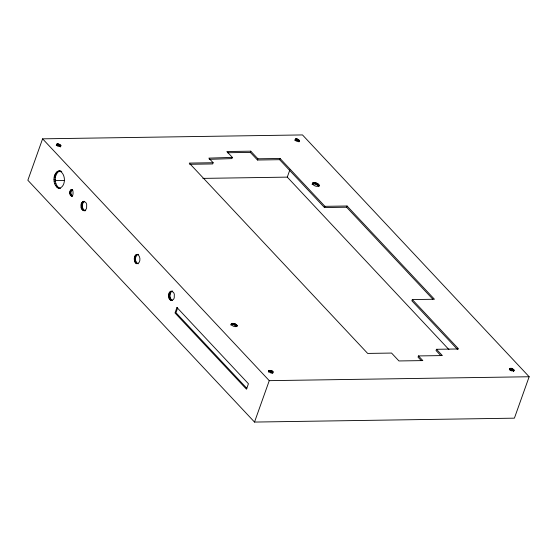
<?xml version="1.0" encoding="UTF-8"?>
<svg xmlns="http://www.w3.org/2000/svg" width="557" height="557" viewBox="0 0 557 557"><rect width="100%" height="100%" fill="white"/><g stroke="black" fill="none" stroke-linecap="round" stroke-linejoin="round"><path stroke-width="0.84" d="M57.789 187.967L60.274 188.343C51.898 188.078 51.717 170.741 60.434 170.922L57.949 171.145M58.951 187.953C54.015 184.158 53.757 174.64 59.112 171.124M69.639 192.68C74.311 181.192 74.081 204.781 69.639 192.68L70.802 192.659L71.366 190.459L72.689 189.624M81.092 205.798C80.292 199.852 87.721 200.624 86.655 206.194C87.463 212.14 80.027 211.375 81.092 205.798L82.255 205.784L83.104 202.483L84.365 201.342L83.195 201.356M137.133 254.361C141.074 255.412 140.907 264.345 136.326 263.649C133.151 261.498 133.506 253.776 138.296 254.34L136.409 254.472M138.206 263.844C134.662 262.563 134.536 256.387 137.572 254.452M168.715 295.621C167.908 289.675 175.344 290.441 174.278 296.018C175.079 301.964 167.65 301.191 168.715 295.621L169.878 295.6L170.72 292.3L172.705 291.053L170.818 291.179M231.301 323.854L231.225 324.209C232.088 326.186 235.326 327.419 237.164 326.179L237.247 325.824C236.384 323.84 233.146 322.607 231.301 323.854L230.87 325.065C232.659 323.819 235.451 325.044 236.69 326.625L237.122 325.413M268.759 370.802C272.227 376.755 276.021 369.131 268.759 370.802L268.328 372.013M514.069 370.266C508.228 373.155 508.84 364.466 514.069 370.266L513.638 371.477M299.374 140.691C293.727 143.483 294.326 135.093 299.374 140.691L298.935 141.91M319.231 185.404L319.14 185.808C317.051 187.222 313.375 185.822 312.4 183.573L312.491 183.169C314.58 181.763 318.249 183.156 319.231 185.404L318.799 186.616M60.894 145.746C55.032 148.531 55.839 140.19 60.894 145.746L60.462 146.957M42.597 138.832L27.85 180.252L254.514 422.067L514.403 418.168L529.15 376.748L302.486 134.933L42.597 138.832L269.261 380.654L529.15 376.748M56.257 145.342L56.689 144.124M57.044 143.998L56.612 145.21L58.784 145.495L60.386 146.665L60.817 145.447M57.072 145.161L57.503 143.95M57.615 145.196L58.046 143.985M58.2 145.314L58.631 144.096M58.784 145.495L59.216 144.284M59.327 145.746L59.759 144.528M59.794 146.031L60.226 144.82M60.156 146.345L60.588 145.133M209.244 159.323L231.935 158.606L232.366 157.394L208.84 158.132L213.143 162.728L212.711 163.939L189.672 164.287M177.62 308.021L175.956 312.707L246.842 388.326M432.831 299.193L346.621 207.218L324.487 207.552L279.621 159.685L257.48 160.019L250.33 152.395L250.761 151.177L226.873 151.539L232.366 157.394M257.48 160.019L257.912 158.801L250.761 151.177M279.621 159.685L280.053 158.473L257.912 158.801M294.792 140.267L295.565 138.916M295.133 140.141L296.018 138.867M295.579 140.092L296.108 140.127L296.54 138.902M296.108 140.127L296.672 140.239L297.111 139.02M231.155 324.794L231.587 323.575M231.615 324.613L232.046 323.401M299.283 140.392L298.844 141.61L297.25 140.434L297.682 139.208M232.227 324.543L232.659 323.332M297.786 140.684L298.218 139.459M298.253 140.977L298.684 139.751M232.944 324.592L233.376 323.38M298.615 141.29L299.046 140.072M233.717 324.752L234.156 323.54M234.504 325.01L234.936 323.798M448.935 349.58L287.287 177.126L289.863 169.892M235.235 325.351L235.667 324.139M235.876 325.754L236.307 324.543M236.37 326.186L236.802 324.975M312.059 184.388L312.811 182.863M312.38 184.075L313.333 182.661M312.902 183.873L313.598 183.796L314.03 182.585M313.598 183.796L314.413 183.852L314.844 182.64M314.413 183.852L315.29 184.033L315.722 182.814M319.091 184.938L318.66 186.156L316.181 184.325L316.613 183.114M317.01 184.715L317.441 183.497M317.734 185.168L318.165 183.956M318.298 185.662L318.729 184.444M324.487 207.552L324.919 206.334L280.053 158.473M268.975 370.593L268.544 371.804L270.486 371.777L272.735 373.197L273.167 371.985M268.892 371.672L269.323 370.461M269.351 371.623L269.783 370.405M269.894 371.658L270.333 370.447M270.486 371.777L270.918 370.565M271.078 371.972L271.51 370.76M271.635 372.236L272.067 371.018M254.514 422.067L269.261 380.654M272.115 372.536L272.547 371.324M272.491 372.863L272.923 371.651M346.621 207.218L347.053 206.006L324.919 206.334M347.053 206.006L434.453 299.248L412.319 299.575L411.881 300.794L457.582 349.545M440.74 355.533L436.034 350.506L436.465 349.295L442.349 355.575L418.46 355.93L418.029 357.141L421.308 360.644M509.78 368.567L509.349 369.778L511.89 369.945L513.547 371.171L513.979 369.952M509.697 369.646L510.135 368.428M510.163 369.59L510.595 368.379M510.706 369.625L511.138 368.414M511.298 369.751L511.73 368.532M511.89 369.945L512.322 368.734M512.447 370.203L512.879 368.992M512.927 370.509L513.359 369.291M513.303 370.837L513.735 369.625M59.105 188.357C66.297 186.658 66.039 173.178 59.272 170.943M83.829 210.748L85.715 210.623L84.553 210.637M227.298 152.736L250.33 152.395M213.143 162.728L189.255 163.09L367.662 353.423L391.55 353.061L398.944 360.95L422.833 360.595L418.46 355.93M60.588 171.333L61.75 171.312M56.71 171.925L57.872 171.911M55.637 173.234L56.8 173.22M54.809 174.982L55.979 174.961M54.28 177.042L55.449 177.029M54.085 179.284L55.254 179.27M54.962 180.614L64.535 180.475M202.887 178.393L287.287 177.126M54.238 181.554L55.408 181.533M54.732 183.692L55.895 183.671M55.526 185.551L56.689 185.537M56.57 187.013L57.733 186.992M71.045 189.714L72.208 189.7M70.593 190L71.756 189.986M70.203 190.48L71.366 190.459M69.904 191.114L71.066 191.093M69.709 191.866L70.878 191.845M69.695 193.502L70.857 193.488L71.324 194.936L72.633 195.96L71.463 195.98M69.876 194.282L71.038 194.261M70.161 194.957L71.324 194.936M70.544 195.486L71.707 195.472M70.983 195.834L72.152 195.82M82.52 201.78L83.689 201.766M81.935 202.497L83.104 202.483M81.489 203.451L82.652 203.43M81.197 204.572L82.366 204.558M81.176 207.037L82.339 207.016L83.613 209.996L84.998 210.727M81.44 208.2L82.61 208.186M81.879 209.216L83.042 209.195M82.443 210.01L83.613 209.996M83.111 210.532L84.274 210.518M135.734 254.897L136.897 254.883M135.149 255.614L136.319 255.593M134.697 256.561L135.866 256.547M134.411 257.689L135.574 257.675M134.307 258.914L135.469 258.894M134.39 260.147L135.553 260.133M134.655 261.317L135.817 261.296M135.086 262.326L136.256 262.312M135.657 263.127L136.82 263.106M136.326 263.649L137.488 263.628M170.143 291.603L171.305 291.59M169.558 292.321L170.72 292.3M169.105 293.274L170.275 293.254M168.82 294.395L169.982 294.381M168.799 296.853L169.962 296.839L171.229 299.819L172.614 300.55L171.452 300.571M169.063 298.023L170.226 298.002M169.495 299.039L170.658 299.018M170.066 299.833L171.229 299.819M170.734 300.355L171.897 300.341M436.465 349.295L458.606 348.961L412.319 299.575M296.672 140.239L297.25 140.434M315.29 184.033L316.181 184.325M169.878 295.6L169.962 296.839M82.255 205.784L82.339 207.016M70.802 192.659L70.857 193.488M176.959 307.499L175.009 312.957L246.486 389.211L248.429 383.752L176.959 307.499"/></g></svg>
